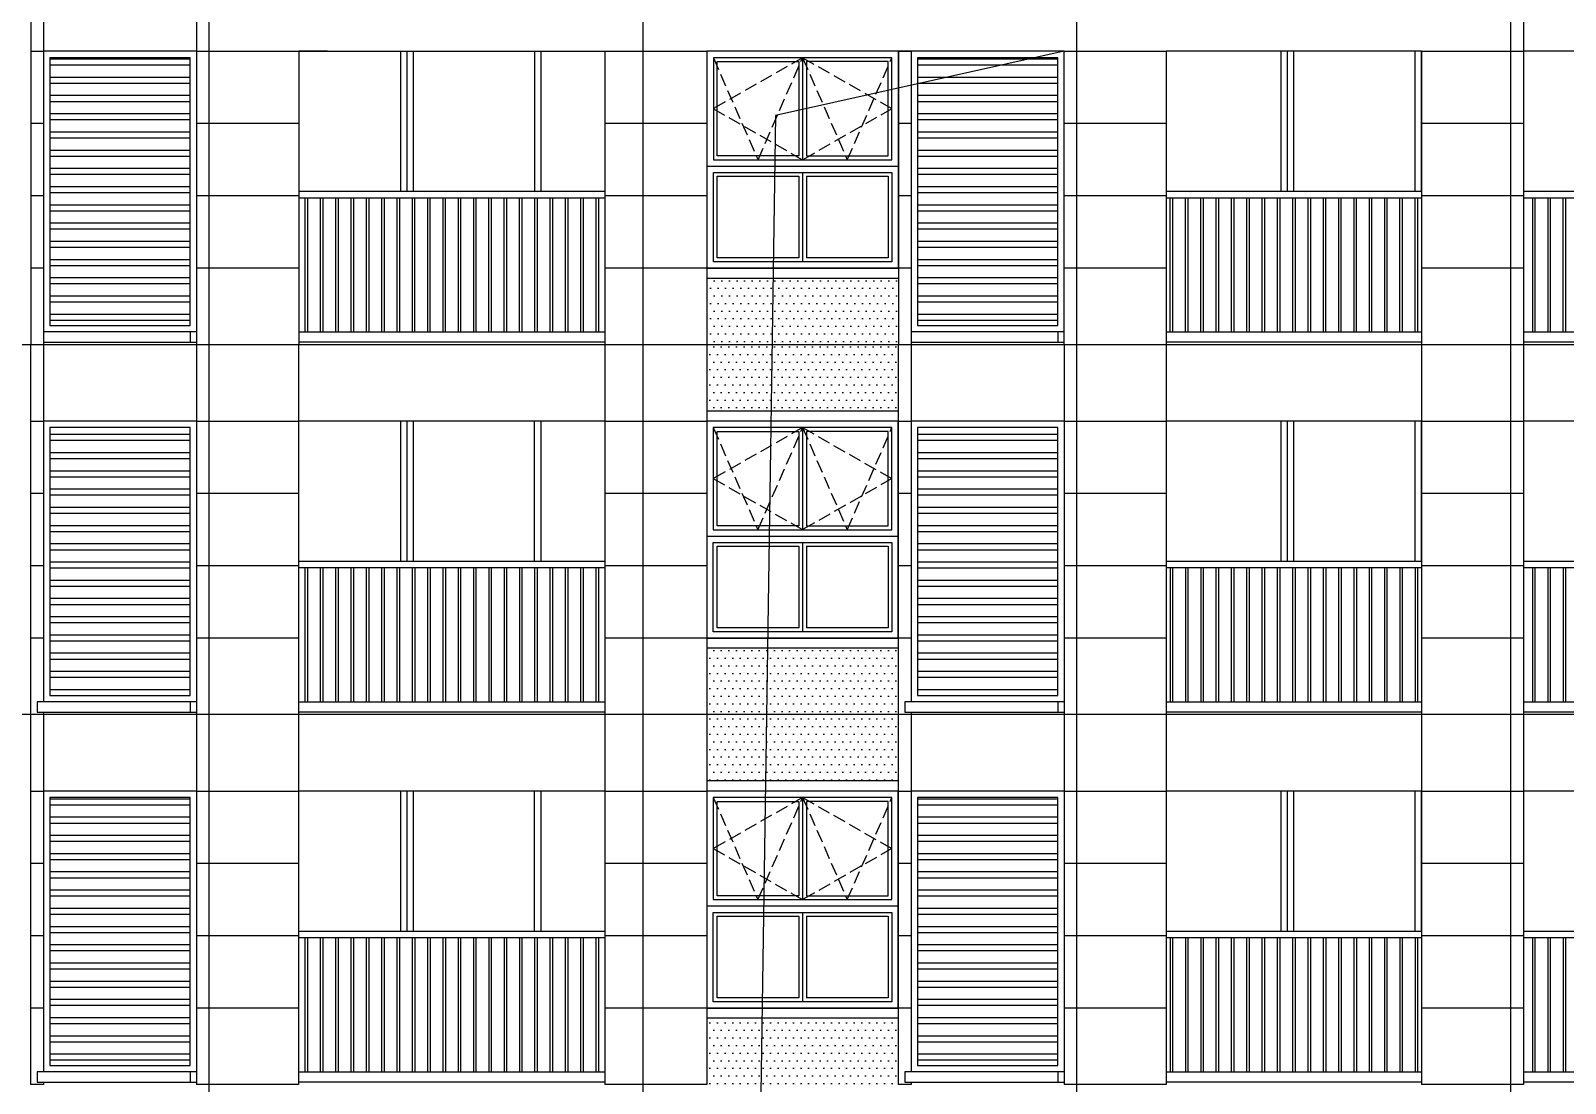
# Model space of a CAD drawing. Extents: x -59851 to 653804, y -249523 to 437614.
# Drawn here: x 209257 to 221285, y 406498 to 414749 of the extents above; entities that cross this region are included whole.
import ezdxf

# ---------------------------------------------------------------- set-up
doc = ezdxf.new("R2010")
doc.units = 0
doc.header["$LTSCALE"] = 1000
doc.header["$MEASUREMENT"] = 0
doc.linetypes.add('DASH', pattern=[0.35, 0.25, -0.1])
for name, color, linetype in [('A-材质分割线（横向）', 252, 'Continuous'), ('A-洞口', 105, 'Continuous'), ('A-示意', 8, 'Continuous'), ('DOTE', 16, 'Continuous'), ('ELE-0', 142, 'Continuous'), ('ELE-1', 41, 'Continuous'), ('ELE-2', 31, 'Continuous'), ('ELE-3', 35, 'Continuous'), ('ELE-6', 8, 'Continuous'), ('PUB_HATCH', 8, 'Continuous'), ('栏杆', 142, 'Continuous')]:
    doc.layers.add(name, color=color, linetype=linetype)

# ---------------------------------------------------------------- blocks, each defined once
blk = doc.blocks.new('2300lg0331')
for p, q in [((-10414, 365497), (-12814, 365497)), ((-10414, 365447), (-12814, 365447)), ((-12764, 365447), (-12764, 364397)), ((-12744, 365447), (-12744, 364397)), ((-12644, 365447), (-12644, 364397)), ((-12624, 365447), (-12624, 364397)), ((-12524, 365447), (-12524, 364397)), ((-12504, 365447), (-12504, 364397)), ((-12272, 365447), (-12503, 365447)), ((-12404, 365447), (-12404, 364397)), ((-12384, 365447), (-12384, 364397)), ((-12284, 365447), (-12284, 364397)), ((-12250, 365447), (-12272, 365447)), ((-12264, 365447), (-12264, 364397)), ((-12164, 365447), (-12164, 364397)), ((-12144, 365447), (-12144, 364397)), ((-12044, 365447), (-12044, 364397)), ((-12024, 365447), (-12024, 364397)), ((-11924, 365447), (-11924, 364397)), ((-11904, 365447), (-11904, 364397)), ((-11804, 365447), (-11804, 364397)), ((-11784, 365447), (-11784, 364397)), ((-11684, 365447), (-11684, 364397)), ((-11664, 365447), (-11664, 364397)), ((-11564, 365447), (-11564, 364397)), ((-11544, 365447), (-11544, 364397)), ((-11444, 365447), (-11444, 364397)), ((-11424, 365447), (-11424, 364397)), ((-11324, 365447), (-11324, 364397)), ((-11304, 365447), (-11304, 364397)), ((-11204, 365447), (-11204, 364397)), ((-11184, 365447), (-11184, 364397)), ((-11084, 365447), (-11084, 364397)), ((-11064, 365447), (-11064, 364397)), ((-10964, 365447), (-10964, 364397)), ((-10944, 365447), (-10944, 364397)), ((-10844, 365447), (-10844, 364397)), ((-10824, 365447), (-10824, 364397)), ((-10724, 365447), (-10724, 364397)), ((-10704, 365447), (-10704, 364397)), ((-10604, 365447), (-10604, 364397)), ((-10584, 365447), (-10584, 364397)), ((-10484, 365447), (-10484, 364397)), ((-10464, 365447), (-10464, 364397))]:
    blk.add_line(p, q)
blk = doc.blocks.new('c151701')
at = {"layer": 'A-示意', "linetype": 'DASH', "ltscale": 0.4}
for points in [[(-46244, 366680), (-46594, 365880), (-46944, 366680), (-47294, 365880), (-47644, 366680)], [(-46944, 366680), (-47644, 366280), (-46944, 365880)], [(-46944, 366680), (-46244, 366280), (-46944, 365880)]]:
    blk.add_lwpolyline(points, dxfattribs=at)
at = {"layer": 'ELE-0'}
for p, q in [((-46944, 366680), (-46944, 365880)), ((-46194, 366680), (-46194, 365080)), ((-46194, 365830), (-47694, 365830)), ((-46944, 365780), (-46944, 365080)), ((-46974, 365750), (-46974, 365110)), ((-46914, 365750), (-46914, 365110))]:
    blk.add_line(p, q, dxfattribs=at)
for points in [[(-47694, 365030), (-47694, 366730), (-46194, 366730), (-46194, 365030), (-47694, 365030)], [(-46974, 365750), (-47614, 365750), (-47614, 365110), (-46974, 365110)], [(-46914, 365110), (-46274, 365110), (-46274, 365750), (-46914, 365750)]]:
    blk.add_lwpolyline(points, dxfattribs=at)
for points in [[(-47644, 365880), (-47644, 366680), (-46244, 366680), (-46244, 365880)], [(-46974, 365910), (-47614, 365910), (-47614, 366650), (-46974, 366650)], [(-46914, 365910), (-46274, 365910), (-46274, 366650), (-46914, 366650)], [(-47644, 365780), (-47644, 365080), (-46244, 365080), (-46244, 365780)]]:
    blk.add_lwpolyline(points, close=True, dxfattribs=at)
blk = doc.blocks.new('2000langan0331')
for p, q in [((-4014, 365497), (-6014, 365497)), ((-4014, 365447), (-6014, 365447)), ((-5672, 365447), (-5903, 365447)), ((-5650, 365447), (-5672, 365447))]:
    blk.add_line(p, q)
for points in [[(-5984, 365447), (-5984, 364397)], [(-5964, 365447), (-5964, 364397)], [(-5864, 365447), (-5864, 364397)], [(-5844, 365447), (-5844, 364397)], [(-5744, 365447), (-5744, 364397)], [(-5724, 365447), (-5724, 364397)], [(-5624, 365447), (-5624, 364397)], [(-5604, 365447), (-5604, 364397)], [(-5504, 365447), (-5504, 364397)], [(-5484, 365447), (-5484, 364397)], [(-5384, 365447), (-5384, 364397)], [(-5364, 365447), (-5364, 364397)], [(-5264, 365447), (-5264, 364397)], [(-5244, 365447), (-5244, 364397)], [(-5144, 365447), (-5144, 364397)], [(-5124, 365447), (-5124, 364397)], [(-5024, 365447), (-5024, 364397)], [(-5004, 365447), (-5004, 364397)], [(-4904, 365447), (-4904, 364397)], [(-4884, 365447), (-4884, 364397)], [(-4784, 365447), (-4784, 364397)], [(-4764, 365447), (-4764, 364397)], [(-4664, 365447), (-4664, 364397)], [(-4644, 365447), (-4644, 364397)], [(-4544, 365447), (-4544, 364397)], [(-4524, 365447), (-4524, 364397)], [(-4424, 365447), (-4424, 364397)], [(-4404, 365447), (-4404, 364397)], [(-4304, 365447), (-4304, 364397)], [(-4284, 365447), (-4284, 364397)], [(-4184, 365447), (-4184, 364397)], [(-4164, 365447), (-4164, 364397)], [(-4064, 365447), (-4064, 364397)], [(-4044, 365447), (-4044, 364397)]]:
    blk.add_lwpolyline(points)
blk = doc.blocks.new('3400langan0331')
for p, q in [((186, 365497), (-3214, 365497)), ((186, 365447), (-3214, 365447)), ((-2172, 365447), (-2403, 365447)), ((-2150, 365447), (-2172, 365447))]:
    blk.add_line(p, q)
for points in [[(-3144, 365447), (-3144, 364397)], [(-3124, 365447), (-3124, 364397)], [(-3024, 365447), (-3024, 364397)], [(-3004, 365447), (-3004, 364397)], [(-2904, 365447), (-2904, 364397)], [(-2884, 365447), (-2884, 364397)], [(-2784, 365447), (-2784, 364397)], [(-2764, 365447), (-2764, 364397)], [(-2664, 365447), (-2664, 364397)], [(-2644, 365447), (-2644, 364397)], [(-2544, 365447), (-2544, 364397)], [(-2524, 365447), (-2524, 364397)], [(-2424, 365447), (-2424, 364397)], [(-2404, 365447), (-2404, 364397)], [(-2304, 365447), (-2304, 364397)], [(-2284, 365447), (-2284, 364397)], [(-2184, 365447), (-2184, 364397)], [(-2164, 365447), (-2164, 364397)], [(-2064, 365447), (-2064, 364397)], [(-2044, 365447), (-2044, 364397)], [(-1944, 365447), (-1944, 364397)], [(-1924, 365447), (-1924, 364397)], [(-1824, 365447), (-1824, 364397)], [(-1804, 365447), (-1804, 364397)], [(-1704, 365447), (-1704, 364397)], [(-1684, 365447), (-1684, 364397)], [(-1584, 365447), (-1584, 364397)], [(-1564, 365447), (-1564, 364397)], [(-1464, 365447), (-1464, 364397)], [(-1444, 365447), (-1444, 364397)], [(-1344, 365447), (-1344, 364397)], [(-1324, 365447), (-1324, 364397)], [(-1224, 365447), (-1224, 364397)], [(-1204, 365447), (-1204, 364397)], [(-1104, 365447), (-1104, 364397)], [(-1084, 365447), (-1084, 364397)], [(-984, 365447), (-984, 364397)], [(-964, 365447), (-964, 364397)], [(-864, 365447), (-864, 364397)], [(-844, 365447), (-844, 364397)], [(-744, 365447), (-744, 364397)], [(-724, 365447), (-724, 364397)], [(-624, 365447), (-624, 364397)], [(-604, 365447), (-604, 364397)], [(-504, 365447), (-504, 364397)], [(-484, 365447), (-484, 364397)], [(-384, 365447), (-384, 364397)], [(-364, 365447), (-364, 364397)], [(-264, 365447), (-264, 364397)], [(-244, 365447), (-244, 364397)], [(-144, 365447), (-144, 364397)], [(-124, 365447), (-124, 364397)], [(-24, 365447), (-24, 364397)], [(-4, 365447), (-4, 364397)], [(96, 365447), (96, 364397)], [(116, 365447), (116, 364397)]]:
    blk.add_lwpolyline(points)
blk = doc.blocks.new('14-17cengxilimian0331')
at = {"layer": 'PUB_HATCH'}
h = blk.add_hatch(dxfattribs=at)
h.set_pattern_fill('DOTS', color=8, scale=37.5)
h.set_pattern_definition([(0, (2e-12, -2900), (29.765625, 59.53125), [0, -59.53125])])
h.paths.add_polyline_path([(-9103, 358497), (-9614, 358497), (-9614, 357977), (-9111, 357977)])
h.paths.add_polyline_path([(-8114, 358497), (-9103, 358497), (-9111, 357977), (-8114, 357977)])
h.paths.add_polyline_path([(-8114, 356117), (-9139, 356117), (-9147, 355597), (-8114, 355597)])
h.paths.add_polyline_path([(-9139, 356117), (-9614, 356117), (-9614, 355597), (-9147, 355597)])
h = blk.add_hatch(dxfattribs=at)
h.set_pattern_fill('ANSI32', color=256, scale=30, angle=135)
h.set_pattern_definition([(180, (13600, -8800), (-1e-14, -142.875), []), (180, (13552.37, -8752.37), (-1e-14, -142.875), [])])
h.paths.add_polyline_path([(-13664, 357847), (-14764, 357847), (-14764, 355747), (-13664, 355747)])
h = blk.add_hatch(dxfattribs=at)
h.set_pattern_fill('ANSI32', color=256, scale=30, angle=135)
h.set_pattern_definition([(180, (20400, -8800), (-1e-14, -142.875), []), (180, (20352.37, -8752.37), (-1e-14, -142.875), [])])
h.paths.add_polyline_path([(-6864, 357847), (-7964, 357847), (-7964, 355747), (-6864, 355747)])
at = {"layer": 'A-材质分割线（横向）'}
for points in [[(-14914, 357897), (-14814, 357897)], [(-13614, 357897), (-12814, 357897)], [(-10414, 357897), (-9614, 357897)], [(-8114, 357897), (-8014, 357897)], [(-6814, 357897), (-6014, 357897)], [(-4014, 357897), (-3214, 357897)], [(-14814, 357330), (-14914, 357330)], [(-12814, 357330), (-13614, 357330)], [(-9614, 357330), (-10414, 357330)], [(-8014, 357330), (-8114, 357330)], [(-6014, 357330), (-6814, 357330)], [(-3214, 357330), (-4014, 357330)], [(-14814, 356764), (-14914, 356764)], [(-12814, 356764), (-13614, 356764)], [(-9614, 356764), (-10414, 356764)], [(-8014, 356764), (-8114, 356764)], [(-6014, 356764), (-6814, 356764)], [(-3214, 356764), (-4014, 356764)], [(-14814, 356197), (-14914, 356197)], [(-12814, 356197), (-13614, 356197)], [(-9614, 356197), (-10414, 356197)], [(-8014, 356197), (-8114, 356197)], [(-6014, 356197), (-6814, 356197)], [(-3214, 356197), (-4014, 356197)], [(-14814, 355597), (-14914, 355597)], [(-12814, 355597), (-13614, 355597)], [(-9614, 355597), (-10414, 355597)], [(-8014, 355597), (-8114, 355597)], [(-6014, 355597), (-6814, 355597)], [(-3214, 355597), (-4014, 355597)]]:
    blk.add_lwpolyline(points, dxfattribs=at)
at = {"layer": 'ELE-1'}
for points in [[(-13614, 358497), (-13614, 355597)], [(-12814, 358497), (-12814, 355597)], [(-10414, 358497), (-10414, 355597)], [(-9614, 358497), (-9614, 355597)], [(-6814, 358497), (-6814, 355597)], [(-6014, 358497), (-6014, 355597)], [(-4014, 358497), (-4014, 355597)], [(-3214, 358497), (-3214, 355597)]]:
    blk.add_lwpolyline(points, dxfattribs=at)
at = {"layer": 'ELE-2'}
for points in [[(-14914, 358497), (-14914, 355597)], [(-14814, 358497), (-14814, 355697)], [(-8114, 358497), (-8114, 355597)], [(-8014, 358497), (-8014, 355697)], [(-14814, 355617), (-14814, 355597)], [(-8014, 355617), (-8014, 355597)]]:
    blk.add_lwpolyline(points, dxfattribs=at)
at = {"layer": 'ELE-3'}
for p, q in [((-13664, 355697), (-13664, 355617)), ((-6864, 355697), (-6864, 355617))]:
    blk.add_line(p, q, dxfattribs=at)
for points in [[(-8114, 357977), (-9614, 357977)], [(-13614, 357897), (-14814, 357897)], [(-10414, 357897), (-12814, 357897)], [(-8114, 357897), (-9614, 357897)], [(-6814, 357897), (-8014, 357897)], [(-4014, 357897), (-6014, 357897)], [(186, 357897), (-3214, 357897)], [(-8114, 356197), (-9614, 356197)], [(-8114, 356117), (-9614, 356117)], [(-13614, 355697), (-14864, 355697), (-14864, 355617), (-13614, 355617)], [(-12814, 355697), (-10414, 355697)], [(-6814, 355697), (-8064, 355697), (-8064, 355617), (-6814, 355617)], [(-6014, 355697), (-4014, 355697)], [(-3214, 355697), (186, 355697)], [(-10414, 355617), (-12814, 355617)], [(-4014, 355617), (-6014, 355617)], [(186, 355617), (-3214, 355617)]]:
    blk.add_lwpolyline(points, dxfattribs=at)
at = {"layer": 'ELE-6'}
for points in [[(-12589, 357897), (-12814, 357897)], [(-12014, 356797), (-12014, 357897)], [(-11964, 356797), (-11964, 357897)], [(-11914, 356797), (-11914, 357897)], [(-10964, 356797), (-10964, 357897)], [(-10914, 356797), (-10914, 357897)], [(-5689, 357897), (-6014, 357897)], [(-5114, 356797), (-5114, 357897)], [(-5064, 356797), (-5064, 357897)], [(-5014, 356797), (-5014, 357897)], [(-4064, 356797), (-4064, 357897)], [(-4014, 356797), (-4014, 357897)]]:
    blk.add_lwpolyline(points, dxfattribs=at)
at = {"layer": 'PUB_HATCH'}
for points in [[(-13664, 357847), (-14764, 357847), (-14764, 355747), (-13664, 355747)], [(-6864, 357847), (-7964, 357847), (-7964, 355747), (-6864, 355747)]]:
    blk.add_lwpolyline(points, close=True, dxfattribs=at)
at = {"xscale": -1}
blk.add_blockref('c151701', (-55808, -8833), dxfattribs=at)
at = {"layer": '栏杆'}
for name in ['2300lg0331', '2000langan0331', '3400langan0331']:
    blk.add_blockref(name, (0, -8700), dxfattribs=at)
blk = doc.blocks.new('17fwest0420')
at = {"layer": 'PUB_HATCH'}
h = blk.add_hatch(dxfattribs=at)
h.set_pattern_fill('ANSI32', color=256, scale=30, angle=135)
h.set_pattern_definition([(180, (-95397.5, -3000), (-1e-14, -142.875), []), (180, (-95445.13, -2952.37), (-1e-14, -142.875), [])])
h.paths.add_polyline_path([(-122661, 363647), (-123761, 363647), (-123761, 361547), (-122661, 361547)])
h = blk.add_hatch(dxfattribs=at)
h.set_pattern_fill('ANSI32', color=256, scale=30, angle=135)
h.set_pattern_definition([(180, (-88597.5, -3000), (-1e-14, -142.875), []), (180, (-88645.13, -2952.37), (-1e-14, -142.875), [])])
h.paths.add_polyline_path([(-115861, 363647), (-116961, 363647), (-116961, 361547), (-115861, 361547)])
h = blk.add_hatch(dxfattribs=at)
h.set_pattern_fill('DOTS', color=8, scale=37.5)
h.set_pattern_definition([(0, (-108997.5, 0), (29.765625, 59.53125), [0, -59.53125])])
h.paths.add_polyline_path([(-118093, 361917), (-118611, 361917), (-118611, 361397), (-118101, 361397)])
h.paths.add_polyline_path([(-117111, 361917), (-118093, 361917), (-118101, 361397), (-117111, 361397), (-117111, 361417)])
at = {"layer": 'A-材质分割线（横向）'}
for points in [[(-123911, 363697), (-123811, 363697)], [(-122611, 363697), (-121811, 363697)], [(-119411, 363697), (-118611, 363697)], [(-117111, 363697), (-117011, 363697)], [(-115811, 363697), (-115011, 363697)], [(-113011, 363697), (-112211, 363697)], [(-123811, 363130), (-123911, 363130)], [(-121811, 363130), (-122611, 363130)], [(-118611, 363130), (-119411, 363130)], [(-117011, 363130), (-117111, 363130)], [(-115011, 363130), (-115811, 363130)], [(-112211, 363130), (-113011, 363130)], [(-123811, 362564), (-123911, 362564)], [(-121811, 362564), (-122611, 362564)], [(-118611, 362564), (-119411, 362564)], [(-117011, 362564), (-117111, 362564)], [(-115011, 362564), (-115811, 362564)], [(-112211, 362564), (-113011, 362564)], [(-123811, 361997), (-123911, 361997)], [(-121811, 361997), (-122611, 361997)], [(-118611, 361997), (-119411, 361997)], [(-117011, 361997), (-117111, 361997)], [(-115011, 361997), (-115811, 361997)], [(-112211, 361997), (-113011, 361997)], [(-123811, 361397), (-123911, 361397)], [(-121811, 361397), (-122611, 361397)], [(-118611, 361397), (-119411, 361397)], [(-117011, 361397), (-117111, 361397)], [(-115011, 361397), (-115811, 361397)], [(-112211, 361397), (-113011, 361397)]]:
    blk.add_lwpolyline(points, dxfattribs=at)
at = {"layer": 'ELE-1'}
for points in [[(-122611, 364297), (-122611, 361397)], [(-112211, 364297), (-112211, 361397)], [(-121811, 363697), (-121811, 361397)], [(-121811, 363697), (-119411, 363697), (-119411, 361397)], [(-115811, 361397), (-115811, 363697), (-118611, 363697), (-118611, 361397)], [(-115011, 363697), (-115011, 361397)], [(-113011, 363697), (-115011, 363697)], [(-113011, 363697), (-113011, 361397)]]:
    blk.add_lwpolyline(points, dxfattribs=at)
at = {"layer": 'ELE-2'}
for points in [[(-123911, 364297), (-123911, 361397)], [(-123811, 364297), (-123811, 361397)], [(-117111, 363697), (-117111, 361397)], [(-117011, 363697), (-117011, 361397)], [(-123911, 361417), (-123911, 361397)], [(-117111, 361417), (-117111, 361397)]]:
    blk.add_lwpolyline(points, dxfattribs=at)
at = {"layer": 'ELE-3'}
for p, q in [((-122661, 361497), (-122661, 361417)), ((-115861, 361497), (-115861, 361417))]:
    blk.add_line(p, q, dxfattribs=at)
for points in [[(-122611, 363697), (-123811, 363697)], [(-108811, 363697), (-112211, 363697)], [(-117111, 361997), (-118611, 361997)], [(-117111, 361917), (-118611, 361917)], [(-122611, 361497), (-123811, 361497), (-123811, 361417), (-122611, 361417)], [(-121811, 361497), (-119411, 361497)], [(-115811, 361497), (-117011, 361497), (-117011, 361417), (-115811, 361417)], [(-115011, 361497), (-113011, 361497)], [(-112211, 361497), (-108811, 361497)], [(-119411, 361417), (-121811, 361417)], [(-113011, 361417), (-115011, 361417)], [(-108811, 361417), (-112211, 361417)]]:
    blk.add_lwpolyline(points, dxfattribs=at)
at = {"layer": 'ELE-6'}
for points in [[(-121586, 363697), (-121811, 363697)], [(-121011, 362597), (-121011, 363697)], [(-120961, 362597), (-120961, 363697)], [(-120911, 362597), (-120911, 363697)], [(-119961, 362597), (-119961, 363697)], [(-119911, 362597), (-119911, 363697)], [(-114686, 363697), (-115011, 363697)], [(-114111, 362597), (-114111, 363697)], [(-114061, 362597), (-114061, 363697)], [(-114011, 362597), (-114011, 363697)], [(-113061, 362597), (-113061, 363697)], [(-113011, 362597), (-113011, 363697)]]:
    blk.add_lwpolyline(points, dxfattribs=at)
at = {"layer": 'PUB_HATCH'}
for points in [[(-122661, 363647), (-123761, 363647), (-123761, 361547), (-122661, 361547)], [(-115861, 363647), (-116961, 363647), (-116961, 361547), (-115861, 361547)]]:
    blk.add_lwpolyline(points, close=True, dxfattribs=at)
at = {"xscale": -1}
blk.add_blockref('c151701', (-164805, -3033), dxfattribs=at)
at = {"layer": '栏杆'}
for name in ['2300lg0331', '2000langan0331', '3400langan0331']:
    blk.add_blockref(name, (-108998, -2900), dxfattribs=at)

msp = doc.modelspace()

# ---------------------------------------------------------------- linework, layer by layer
at = {"layer": 'A-洞口'}
msp.add_lwpolyline([(217357.2, 414587.8), (215094.4, 414084.7), (214557.2, 378187.8)], dxfattribs=at)
at = {"layer": 'DOTE'}
for p, q in [((210657.2, 363523.9), (210657.2, 423848.2)), ((214057.2, 363523.9), (214057.2, 423848.2)), ((217457.2, 363523.9), (217457.2, 423848.2)), ((220857.2, 363523.9), (220857.2, 423848.2)), ((247597.5, 412287.8), (168416.9, 412287.8)), ((247597.5, 409387.8), (168416.9, 409387.8))]:
    msp.add_line(p, q, dxfattribs=at)

# ---------------------------------------------------------------- block references
for name, p in [('17fwest0420', (333168.5, 50890.8)), ('14-17cengxilimian0331', (224171, 53790.8)), ('14-17cengxilimian0331', (224171, 50890.8))]:
    msp.add_blockref(name, p)

doc.saveas('drawing.dxf')
